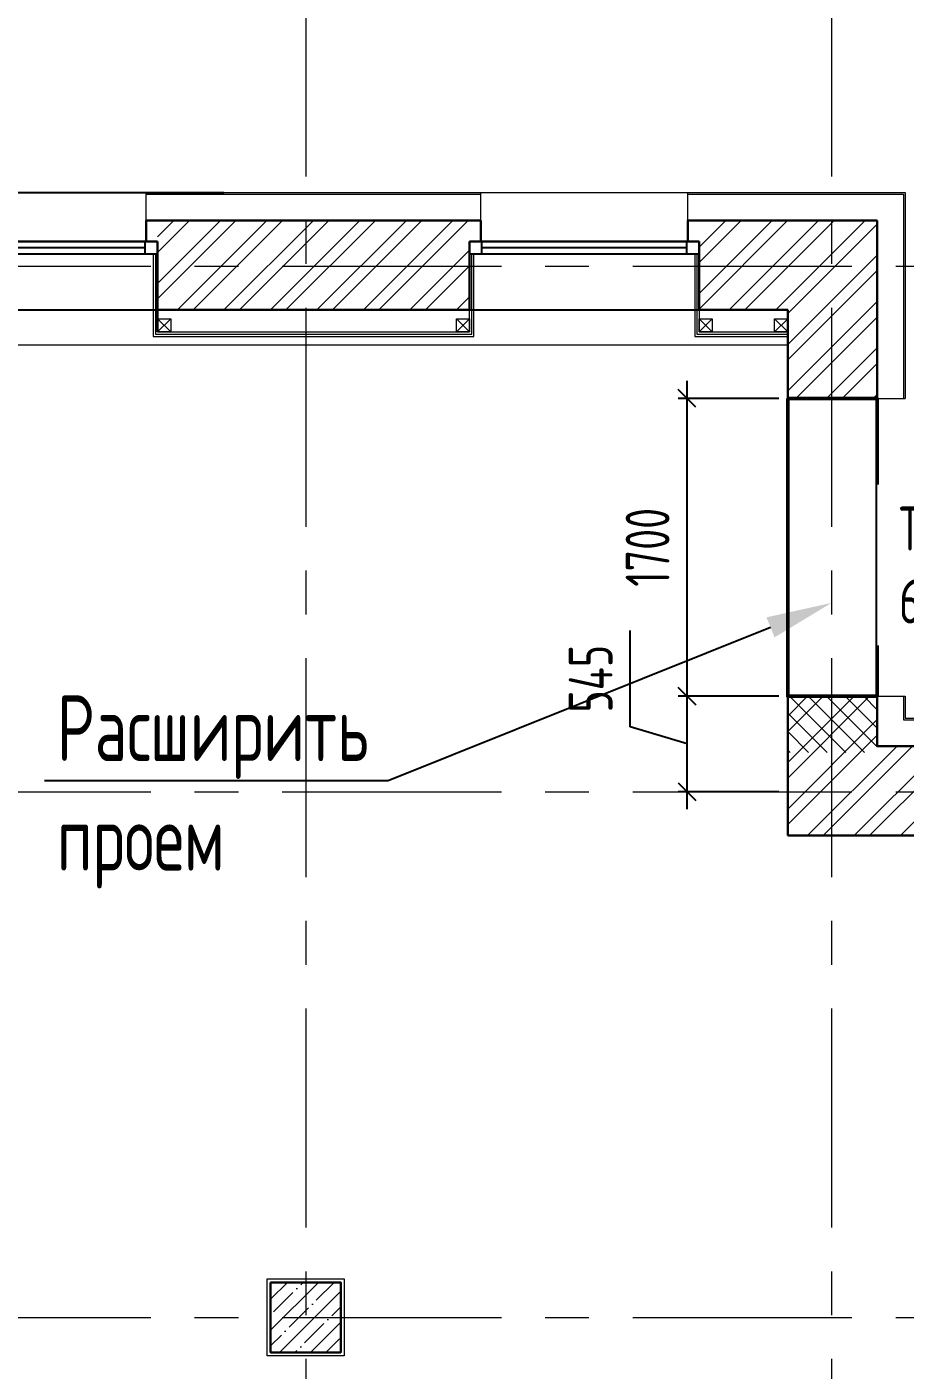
# Model space of a CAD drawing. Header units: millimetres. Extents: x -8428662 to 9409114, y 0 to 249028.
# Drawn here: x -201825 to -196814, y 124300 to 131966 of the extents above; entities that cross this region are included whole.
import ezdxf
from ezdxf import colors
from ezdxf.entities.mleader import LeaderData, LeaderLine
from ezdxf.math import Vec2, Vec3

# ---------------------------------------------------------------- set-up
doc = ezdxf.new("R2010")
doc.units = ezdxf.units.MM
doc.header["$MEASUREMENT"] = 0
doc.linetypes.add('CENTER', pattern=[2, 1.25, -0.25, 0.25, -0.25])
doc.layers.get('0').update_dxf_attribs({"color": 250, "lineweight": 9})
for name, color, linetype, lineweight in [('_0', 250, 'Continuous', 9), ('АР_Колонны', 250, 'Continuous', 30), ('АР_Колонны Штрих', 250, 'Continuous', 5), ('АР_Навесной фасад', 147, 'Continuous', 5), ('АР_Оси', 195, 'Continuous', 9), ('АР_Оси размеры', 164, 'Continuous', 9), ('АР_Отметки', 250, 'Continuous', 15), ('АР_Подоконники', 163, 'Continuous', 9), ('АР_Сущ Несущая стена', 216, 'Continuous', 30), ('АР_Штриховка кирпич', 250, 'Continuous', 9), ('Усиление проема', 200, 'Continuous', 50)]:
    doc.layers.add(name, color=color, linetype=linetype, lineweight=lineweight)
doc.layers.add('АР_новое окно', color=155, linetype='Continuous')
doc.styles.add('ISOCPEUR', font='isocpeur.ttf', dxfattribs={"width": 0.7})
doc.styles.add('ГОСТ 2.304', font='isocpeur.ttf', dxfattribs={"width": 0.7})
doc.dimstyles.new('СПДС', dxfattribs={"dimscale": 100, "dimtxt": 2.5, "dimasz": 2.5, "dimexe": 1.5, "dimexo": 0, "dimgap": 1, "dimtad": 1, "dimdec": 0, "dimrnd": 1, "dimtxsty": 'ГОСТ 2.304', "dimblk": 'OBLIQUE', "dimcen": 2.5, "dimdle": 1.5, "dimadec": 0, "dimazin": 2, "dimtfac": 0.75, "dimtdec": 0, "dimtmove": 1, "dimatfit": 3, "dimfxl": 1, "dimtolj": 1, "dimarcsym": 1})
pattern_1 = [(45, (-1195763.57, 164426.86), (-132.58252, 132.58252), []), (45, (-1195675.18, 164426.86), (-132.58252, 132.58252), [])]

# ---------------------------------------------------------------- blocks, each defined once
blk = doc.blocks.new('*U159')
at = {"layer": 'АР_новое окно', "lineweight": 20}
for p, q in [((0, 1310), (-70, 1310)), ((0, 0), (-70, 0))]:
    blk.add_line(p, q, dxfattribs=at)
at = {"layer": 'АР_новое окно'}
for p, q in [((-70, 1310), (-70, 0)), ((-70, 0), (-70, 1310)), ((0, 1310), (0, 0)), ((0, 1240), (-70, 1240)), ((-35, 1240), (-35, 70)), ((0, 70), (-70, 70))]:
    blk.add_line(p, q, dxfattribs=at)
blk = doc.blocks.new('_DotSmall')
at = {"color": 0, "linetype": 'ByBlock', "const_width": 0.5}
blk.add_lwpolyline([(-0.0625, 0, 1), (0.0625, 0, 1)], format="xyb", close=True, dxfattribs=at)
blk = doc.blocks.new('A$Ce02d65bd')
at = {"ltscale": 100}
for points in [[(0, 0), (0, 75), (75, 75), (75, 0), (0, 0)], [(0, 0), (75, 75)], [(0, 75), (75, 0)]]:
    blk.add_lwpolyline(points, dxfattribs=at)
blk = doc.blocks.new('_Oblique')
at = {"color": 0, "linetype": 'ByBlock', "lineweight": -2}
blk.add_line((-0.5, -0.5), (0.5, 0.5), dxfattribs=at)
blk = doc.blocks.new('*D1294')
at = {"layer": 'АР_Оси размеры', "color": 0, "lineweight": -2, "ltscale": 100, "transparency": 16777216}
for p, q in [((-198383.3, 127970.8), (-198383.3, 128520.8)), ((-198058.3, 127500.7), (-198058.3, 128245.9)), ((-197533.9, 128145.9), (-198108.3, 128145.9)), ((-198058.3, 127873.3), (-198383.3, 127970.8)), ((-197533.9, 127600.7), (-198108.3, 127600.7))]:
    blk.add_line(p, q, dxfattribs=at)
at = {"layer": 'АР_Оси размеры', "color": 0, "lineweight": -2, "ltscale": 100, "transparency": 16777216, "xscale": 100, "yscale": 100, "zscale": 100}
for p, rotation in [((-198058.3, 128145.9), 90), ((-198058.3, 127600.7), 270)]:
    blk.add_blockref('_Oblique', p, dxfattribs=dict(at, rotation=rotation))
at = {"layer": 'АР_Оси размеры', "color": 0, "ltscale": 100, "transparency": 16777216, "insert": (-198608.3, 128245.8), "char_height": 250, "attachment_point": 5, "rotation": 90, "style": 'ГОСТ 2.304'}
blk.add_mtext('\\A1;545', dxfattribs=at)
blk = doc.blocks.new('*D1295')
at = {"layer": 'АР_Оси размеры', "color": 0, "lineweight": -2, "ltscale": 100, "transparency": 16777216}
for p, q in [((-198058.3, 128045.9), (-198058.3, 129945.9)), ((-197533.9, 129845.9), (-198108.3, 129845.9)), ((-197533.9, 128145.9), (-198108.3, 128145.9))]:
    blk.add_line(p, q, dxfattribs=at)
at = {"layer": 'АР_Оси размеры', "color": 0, "lineweight": -2, "ltscale": 100, "transparency": 16777216, "xscale": 100, "yscale": 100, "zscale": 100}
for p, rotation in [((-198058.3, 129845.9), 90), ((-198058.3, 128145.9), 270)]:
    blk.add_blockref('_Oblique', p, dxfattribs=dict(at, rotation=rotation))
at = {"layer": 'АР_Оси размеры', "color": 0, "ltscale": 100, "transparency": 16777216, "insert": (-198283.3, 128995.9), "char_height": 250, "attachment_point": 5, "rotation": 90, "style": 'ГОСТ 2.304'}
blk.add_mtext('\\A1;1700', dxfattribs=at)

msp = doc.modelspace()

# ---------------------------------------------------------------- hatches: boundary and pattern name
at = {"layer": 'АР_Колонны Штрих', "ltscale": 100}
h = msp.add_hatch(dxfattribs=at)
h.set_pattern_fill('ANSI35', color=256, scale=500)
h.set_pattern_definition([(45, (-1157486.01, 164672.16), (-88.388348, 88.388348), []), (45, (-1157397.63, 164672.16), (-88.388348, 88.388348), [156.25, -31.25, 0, -31.25])])
h.paths.add_polyline_path([(-200033.915, 124800.682), (-200433.915, 124800.682), (-200433.915, 124400.682), (-200033.915, 124400.682)])
at = {"layer": 'АР_Штриховка кирпич', "ltscale": 100}
h = msp.add_hatch(dxfattribs=at)
h.set_pattern_fill('ANSI32', color=256, scale=500)
h.set_pattern_definition([(45, (-1199358.57, 167426.86), (-132.58252, 132.58252), []), (45, (-1199270.18, 167426.86), (-132.58252, 132.58252), [])])
h.paths.add_polyline_path([(-199298.915, 130860.682), (-201078.915, 130860.682), (-201078.915, 130350.682), (-199298.915, 130350.682)])
h = msp.add_hatch(dxfattribs=at)
h.set_pattern_fill('ANSI32', color=256, scale=500)
h.set_pattern_definition(pattern_1)
h.paths.add_polyline_path([(-196973.915, 130860.682), (-196973.915, 130339.606), (-196973.915, 129845.858), (-197483.915, 129845.858), (-197483.915, 130350.682), (-197988.915, 130350.682), (-197988.915, 130860.682)])
h = msp.add_hatch(dxfattribs=at)
h.set_pattern_fill('ANSI32', color=256, scale=500)
h.set_pattern_definition(pattern_1)
h.paths.add_polyline_path([(-196483.915, 127860.682), (-196973.915, 127860.682), (-196973.915, 128145.858), (-197483.915, 128145.858), (-197483.915, 127350.682), (-196483.915, 127350.682)])
at = {"layer": 'Усиление проема', "lineweight": 15, "ltscale": 500}
h = msp.add_hatch(dxfattribs=at)
h.set_pattern_fill('ANSI31', color=256, scale=600, angle=90)
h.set_pattern_definition([(135, (93984.156, 47652.894), (-53.033009, -53.033009), [])])
h.paths.add_polyline_path([(-197389.677, 128145.858), (-197321.547, 128145.858), (-197294.622, 128145.858)], flags=17)
h.paths.add_polyline_path([(-196972.94, 127824.215), (-197484.004, 127824.215), (-197483.826, 128145.858), (-196972.763, 128145.858)])

# ---------------------------------------------------------------- linework, layer by layer
for points in [[(-201078.915, 130741.769), (-201078.915, 130224.952), (-199298.915, 130224.952), (-199298.915, 130602.803)], [(-197988.915, 130741.769), (-197988.915, 130224.952), (-197483.915, 130224.952)], [(-201103.915, 130671.769), (-201103.915, 130199.952), (-199273.915, 130199.952), (-199273.915, 130671.769)], [(-201091.415, 130671.769), (-201091.415, 130212.452), (-199286.415, 130212.452), (-199286.415, 130671.769)], [(-198013.915, 130671.769), (-198013.915, 130199.952), (-197483.915, 130199.952)], [(-198001.415, 130671.769), (-198001.415, 130212.452), (-197483.915, 130212.452)]]:
    msp.add_lwpolyline(points)
at = {"ltscale": 100}
msp.add_lwpolyline([(-200453.915, 124820.682), (-200013.915, 124820.682), (-200013.915, 124380.682), (-200453.915, 124380.682)], close=True, dxfattribs=at)
at = {"layer": 'АР_Колонны', "ltscale": 100}
msp.add_lwpolyline([(-200433.915, 124800.682), (-200033.915, 124800.682), (-200033.915, 124400.682), (-200433.915, 124400.682)], close=True, dxfattribs=at)
at = {"layer": 'АР_Навесной фасад', "ltscale": 100}
for p, q in [((-201143.915, 131010.682), (-200701.112, 131010.682)), ((-200764.669, 131020.682), (-196813.915, 131020.682)), ((-200764.669, 131010.682), (-199233.915, 131010.682)), ((-198053.915, 131010.682), (-196823.915, 131010.682)), ((-196823.915, 131010.682), (-196823.915, 129845.858)), ((-196813.915, 131020.682), (-196813.915, 129845.858)), ((-196823.915, 128145.858), (-196823.915, 128010.682)), ((-196813.915, 128145.858), (-196813.915, 128020.682)), ((-196823.915, 128010.682), (-196418.915, 128010.682)), ((-196813.915, 128020.682), (-188653.915, 128020.682))]:
    msp.add_line(p, q, dxfattribs=at)
at = {"layer": 'АР_Навесной фасад', "color": 18, "ltscale": 100, "true_color": 0x000000}
for points in [[(-201143.915, 130860.682), (-201143.915, 131020.682)], [(-199233.915, 130860.682), (-199233.915, 131020.682)], [(-198053.915, 130860.682), (-198053.915, 131020.682)], [(-196973.915, 129845.858), (-196813.915, 129845.858)], [(-196973.915, 128145.858), (-196813.915, 128145.858)]]:
    msp.add_lwpolyline(points, dxfattribs=at)
at = {"layer": 'АР_новое окно'}
for p, q in [((-202323.915, 131020.682), (-200701.112, 131020.682)), ((-202388.915, 130350.682), (-201078.915, 130350.682)), ((-199298.915, 130350.682), (-197988.915, 130350.682))]:
    msp.add_line(p, q, dxfattribs=at)
at = {"layer": 'АР_Оси', "linetype": 'CENTER', "ltscale": 1000}
for p, q in [((-200233.915, 134363.151), (-200233.915, 78630.803)), ((-197233.915, 134363.151), (-197233.915, 78630.803)), ((-224367.609, 130600.682), (-141189.207, 130600.682)), ((-224367.609, 127600.682), (-141189.207, 127600.682)), ((-224367.609, 124600.682), (-141189.207, 124600.682)), ((-224367.609, 124600.682), (-141189.207, 124600.682))]:
    msp.add_line(p, q, dxfattribs=at)
at = {"layer": 'АР_Подоконники', "ltscale": 100}
msp.add_line((-205983.915, 130150.682), (-197483.915, 130150.682), dxfattribs=at)
at = {"layer": 'АР_Сущ Несущая стена', "ltscale": 100}
for p, q in [((-201143.915, 130860.682), (-199233.915, 130860.682)), ((-201143.915, 130741.769), (-201143.915, 130860.682)), ((-199233.915, 130741.769), (-199233.915, 130860.682)), ((-198053.915, 130860.682), (-196973.915, 130860.682)), ((-198053.915, 130741.769), (-198053.915, 130860.682)), ((-196973.915, 130860.682), (-196973.915, 129845.858)), ((-201143.915, 130741.769), (-201078.915, 130741.769)), ((-201078.915, 130741.769), (-201078.915, 130350.682)), ((-201078.915, 130734.727), (-201078.915, 130224.952)), ((-199298.915, 130741.769), (-199298.915, 130350.682)), ((-199298.915, 130741.769), (-199233.915, 130741.769)), ((-198053.915, 130741.769), (-197988.915, 130741.769)), ((-197988.915, 130741.769), (-197988.915, 130350.682)), ((-201078.915, 130350.682), (-199298.915, 130350.682)), ((-197988.915, 130350.682), (-197483.915, 130350.682)), ((-197483.915, 130350.682), (-197483.915, 129845.858)), ((-197483.915, 129845.858), (-196973.915, 129845.858)), ((-197483.915, 128145.858), (-197483.915, 127350.682)), ((-197483.915, 128145.858), (-196973.915, 128145.858)), ((-196973.915, 128145.858), (-196973.915, 127860.682)), ((-196973.915, 127860.682), (-196418.915, 127860.682)), ((-197483.915, 127350.682), (-196483.915, 127350.682))]:
    msp.add_line(p, q, dxfattribs=at)
at = {"layer": 'Усиление проема', "ltscale": 500}
msp.add_lwpolyline([(-197483.915, 129845.858), (-196973.915, 129845.858), (-196973.915, 128145.858), (-197483.915, 128145.858)], close=True, dxfattribs=at)

# ---------------------------------------------------------------- block references
at = {"layer": '_0', "color": 1, "lineweight": -3, "ltscale": 500}
for p in [(-201078.915, 130224.952), (-199373.915, 130224.952), (-197988.915, 130224.952), (-197558.619, 130224.952)]:
    msp.add_blockref('A$Ce02d65bd', p, dxfattribs=at)
at = {"layer": 'АР_новое окно', "xscale": -1, "rotation": 90}
for p in [(-201078.915, 130671.769), (-197988.915, 130671.769)]:
    msp.add_blockref('*U159', p, dxfattribs=at)

# ---------------------------------------------------------------- dimensions: what is measured, and where the dimension line sits
at = {"layer": 'АР_Оси размеры', "color": 1, "ltscale": 100}
for base, p1, p2, picture, middle in [((-198058.307, 129845.858), (-197483.915, 128145.858), (-197483.915, 129845.858), '*D1295', (-198283.307, 128995.858)), ((-198058.307, 128145.858), (-197483.915, 127600.682), (-197483.915, 128145.858), '*D1294', (-198608.307, 128070.77))]:
    dim = msp.add_linear_dim(base=base, p1=p1, p2=p2, angle=90, dimstyle='СПДС', override={"dimasz": 1, "dimexe": 0.5, "dimexo": 0.5, "dimrnd": 5, "dimdle": 1}, dxfattribs=at)
    dim.commit()
    dim.dimension.update_dxf_attribs({"geometry": picture, "text_midpoint": middle})

# ---------------------------------------------------------------- leaders
at = {"layer": 'АР_Отметки'}
ml = msp.add_multileader_mtext('Standard', dxfattribs=at)
ml.set_content('{\\W0.8;-2,250}', color=256, style='ISOCPEUR')
ml.set_leader_properties(color=256, linetype='Continuous', lineweight=-1)
ml.set_arrow_properties(name='DOTSMALL')
ml.build(insert=Vec2(0, 0))
ml.multileader.update_dxf_attribs({"has_text_frame": 1, "text_left_attachment_type": 4, "text_right_attachment_type": 4, "dogleg_length": 100, "arrow_head_size": 180})
ctx = ml.context
ctx.base_point, ctx.char_height, ctx.arrow_head_size, ctx.landing_gap_size, ctx.plane_origin = Vec3(-643357.009, 128352.859), 250, 180, 50, Vec3(-642978.925, 126878.835)
ctx.left_attachment, ctx.right_attachment = 4, 4
notes = []
notes.append((ctx, [(0, (0, 0, 0), (0, 0), (1, 0), 1, [])]))
ctx.mtext.insert, ctx.mtext.width, ctx.mtext.defined_height, ctx.mtext.line_spacing_style, ctx.mtext.flow_direction = Vec3(-643307.009, 128686.192), 769.98896, 343.888, 2, 5
at = {"layer": 'Усиление проема', "lineweight": 15, "ltscale": 500}
ml = msp.add_multileader_mtext('Standard', dxfattribs=at)
ml.set_content('Расширить проем', color=256, style='ISOCPEUR')
ml.set_leader_properties()
ml.build(insert=Vec2(0, 0))
ml.multileader.update_dxf_attribs({"text_left_attachment_type": 6, "text_right_attachment_type": 6, "dogleg_length": 100, "arrow_head_size": 375})
ctx = ml.context
ctx.base_point, ctx.char_height, ctx.arrow_head_size, ctx.landing_gap_size, ctx.plane_origin = Vec3(-201691.347, 127663.051, 0.016), 375, 375, 37.5, Vec3(-237372.751, 121489.655, 0.016)
ctx.left_attachment, ctx.right_attachment = 6, 6
notes.append((ctx, [(0, (1, 1, 0), (-199763.192, 127663.051, 0.016), (-1, 0), 120.655, [(1, [(-197233.915, 128678.688, 0.016)], 0, [])])]))
ctx.mtext.insert, ctx.mtext.width, ctx.mtext.flow_direction = Vec3(-201653.847, 128150.551, 0.016), 1785.72032, 5
for ctx, leaders in notes:
    for number, flags, end, landing, length, lines in leaders:
        leader = LeaderData()
        leader.index, (leader.has_last_leader_line, leader.has_dogleg_vector, leader.attachment_direction) = number, flags
        leader.last_leader_point, leader.dogleg_vector, leader.dogleg_length = Vec3(end), Vec3(landing), length
        for number, points, colour, breaks in lines:
            line = LeaderLine()
            line.index, line.vertices, line.color, line.breaks = number, Vec3.list(points), colors.encode_raw_color(colour), breaks
            leader.lines.append(line)
        ctx.leaders.append(leader)

# ---------------------------------------------------------------- next in the draw order: texts
at = {"layer": 'АР_Отметки', "insert": (-196848.14, 129228.036), "char_height": 250, "width": 599.19819, "attachment_point": 1, "style": 'ISOCPEUR', "bg_fill": 2}
msp.add_mtext('Тип 6', dxfattribs=at)

# ---------------------------------------------------------------- next in the draw order: leaders
at = {"layer": 'АР_Отметки'}
ml = msp.add_multileader_mtext('Standard', dxfattribs=at)
ml.set_content('{\\W0.8;-2,250}', color=256, style='ISOCPEUR')
ml.set_leader_properties(color=256, linetype='Continuous', lineweight=-1)
ml.set_arrow_properties(name='DOTSMALL')
ml.build(insert=Vec2(0, 0))
ml.multileader.update_dxf_attribs({"has_text_frame": 1, "text_left_attachment_type": 4, "text_right_attachment_type": 4, "dogleg_length": 100, "arrow_head_size": 180})
ctx = ml.context
ctx.base_point, ctx.char_height, ctx.arrow_head_size, ctx.landing_gap_size, ctx.plane_origin = Vec3(-301979.361, 128326.696), 250, 180, 50, Vec3(-301601.278, 126852.672)
ctx.left_attachment, ctx.right_attachment = 4, 4
notes = []
notes.append((ctx, [(0, (0, 0, 0), (0, 0), (1, 0), 1, [])]))
ctx.mtext.insert, ctx.mtext.width, ctx.mtext.defined_height, ctx.mtext.line_spacing_style, ctx.mtext.flow_direction = Vec3(-301929.361, 128660.029), 769.98896, 343.888, 2, 5
for ctx, leaders in notes:
    for number, flags, end, landing, length, lines in leaders:
        leader = LeaderData()
        leader.index, (leader.has_last_leader_line, leader.has_dogleg_vector, leader.attachment_direction) = number, flags
        leader.last_leader_point, leader.dogleg_vector, leader.dogleg_length = Vec3(end), Vec3(landing), length
        for number, points, colour, breaks in lines:
            line = LeaderLine()
            line.index, line.vertices, line.color, line.breaks = number, Vec3.list(points), colors.encode_raw_color(colour), breaks
            leader.lines.append(line)
        ctx.leaders.append(leader)

doc.saveas('drawing.dxf')
